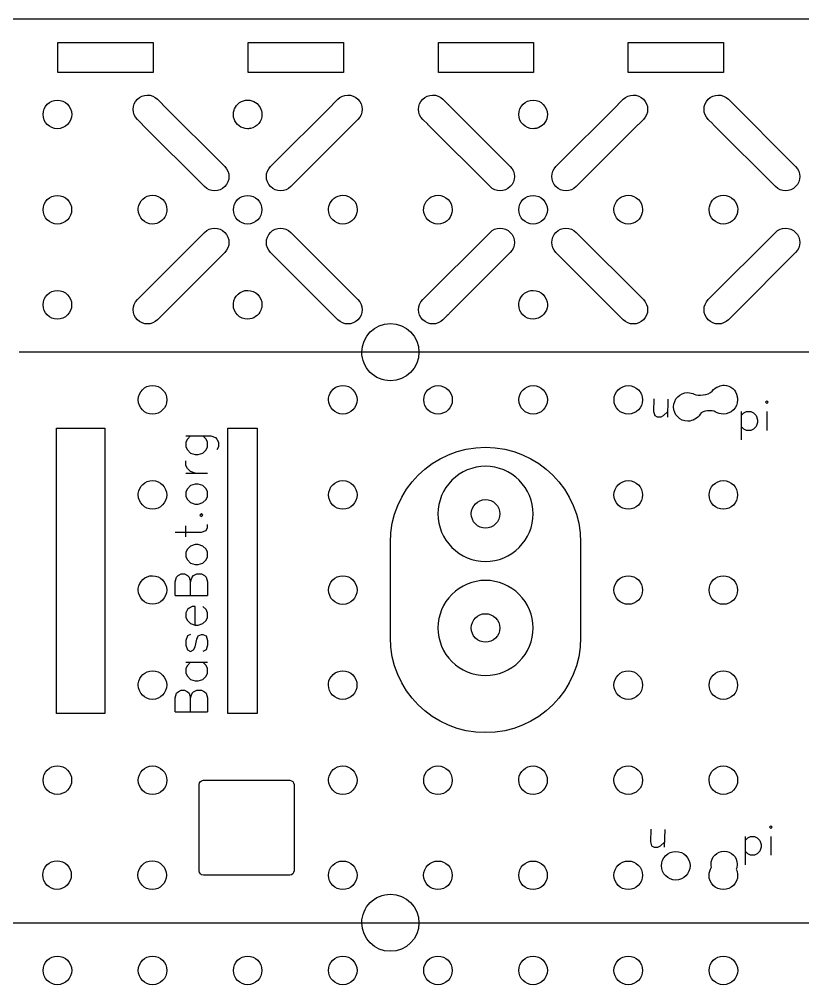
# Model space of a CAD drawing. Extents: x 14 to 308, y -244 to -76.
# Drawn here: x 147.8 to 230.2, y -177.4 to -75.8 of the extents above; entities that cross this region are included whole.
import ezdxf

# ---------------------------------------------------------------- set-up
doc = ezdxf.new("R2010")
doc.units = 0
doc.layers.add('Transparent', color=7, linetype='CONTINUOUS')

msp = doc.modelspace()

# ---------------------------------------------------------------- linework, layer by layer
at = {"layer": 'Transparent', "color": 7}
for p, q in [((290.829269, -75.849576), (142.828521, -75.849576)), ((151.886641, -78.276086), (161.88679, -78.276086)), ((151.886641, -81.426282), (151.886641, -78.276086)), ((151.886641, -78.276086), (151.886641, -78.276086)), ((161.88679, -78.276086), (161.88679, -81.426282)), ((171.886375, -78.276086), (181.886524, -78.276086)), ((171.886375, -81.426282), (171.886375, -78.276086)), ((171.886375, -78.276086), (171.886375, -78.276086)), ((181.886524, -78.276086), (181.886524, -81.426282)), ((191.886109, -78.276086), (201.886258, -78.276086)), ((191.886109, -81.426282), (191.886109, -78.276086)), ((191.886109, -78.276086), (191.886109, -78.276086)), ((201.886258, -78.276086), (201.886258, -81.426282)), ((211.827423, -78.279388), (221.827573, -78.279388)), ((211.827423, -81.429584), (211.827423, -78.279388)), ((211.827423, -78.279388), (211.827423, -78.279388)), ((221.827573, -78.279388), (221.827573, -81.429584)), ((161.88679, -81.426282), (151.886641, -81.426282)), ((181.886524, -81.426282), (171.886375, -81.426282)), ((201.886258, -81.426282), (191.886109, -81.426282)), ((221.827573, -81.429584), (211.827423, -81.429584)), ((161.271179, -83.814681), (161.271066, -83.814692)), ((182.342341, -83.814683), (182.342369, -83.814692)), ((191.270977, -83.814692), (191.270977, -83.814692)), ((212.342281, -83.814683), (212.342281, -83.814692)), ((221.270861, -83.814692), (221.270861, -83.814692)), ((151.832623, -84.345512), (151.832623, -84.345512)), ((162.35367, -84.25401), (162.885574, -84.785931)), ((162.885574, -84.785931), (162.891219, -84.791435)), ((171.82629, -84.345532), (171.82739, -84.345512)), ((171.82739, -84.345512), (171.82739, -84.345512)), ((172.665788, -84.604031), (172.665788, -84.60516)), ((174.232347, -91.325001), (180.763139, -84.794754)), ((192.353554, -84.25401), (192.863981, -84.764435)), ((192.915232, -84.815697), (199.424547, -91.325001)), ((201.832805, -84.345512), (201.832805, -84.345512)), ((204.232231, -91.325001), (210.76305, -84.794754)), ((222.353437, -84.25401), (229.42443, -91.325001)), ((160.749745, -86.892116), (160.232685, -86.375074)), ((167.303679, -93.446064), (160.78999, -86.932353)), ((183.424974, -86.375085), (182.92942, -86.870628)), ((197.303477, -93.446076), (190.78866, -86.931263)), ((213.424857, -86.375085), (212.929303, -86.870628)), ((227.303361, -93.446076), (220.826587, -86.969296)), ((151.830422, -94.367709), (151.830422, -94.367709)), ((161.835708, -94.353352), (161.834409, -94.353372)), ((161.834409, -94.353372), (161.837232, -94.353372)), ((171.82629, -94.367709), (171.82629, -94.367709)), ((181.836373, -94.353372), (181.836373, -94.353372)), ((191.835958, -94.353372), (191.835958, -94.353372)), ((201.830604, -94.367709), (201.830604, -94.367709)), ((211.836257, -94.353372), (211.836257, -94.353372)), ((221.835842, -94.353372), (221.835842, -94.353372)), ((160.327992, -95.853222), (160.327992, -95.852658)), ((160.327992, -95.875828), (160.327992, -95.853222)), ((168.342059, -97.815076), (168.342059, -97.815076)), ((175.27084, -97.815076), (175.27084, -97.815076)), ((198.341942, -97.815076), (198.341942, -97.815076)), ((205.270724, -97.815076), (205.270724, -97.815076)), ((206.353864, -98.253844), (213.424857, -105.325385)), ((228.341854, -97.815076), (228.341854, -97.815076)), ((169.424663, -100.374919), (162.995274, -106.804847)), ((199.424547, -100.374919), (193.019965, -106.780043)), ((229.42443, -100.374919), (223.017647, -106.782247)), ((151.830422, -104.367929), (151.830422, -104.367929)), ((171.834164, -104.353572), (171.835123, -104.353592)), ((171.835123, -104.353592), (171.835123, -104.353592)), ((201.836107, -104.353592), (201.836107, -104.353592)), ((170.325883, -105.853442), (170.325883, -105.852878)), ((170.325883, -105.876048), (170.325883, -105.853442)), ((181.303905, -107.44646), (180.920252, -107.062815)), ((211.303788, -107.44646), (210.920135, -107.062815)), ((186.828715, -107.85002), (186.828715, -107.85002)), ((285.828291, -110.849842), (147.828285, -110.849842)), ((161.828906, -114.357184), (161.828906, -114.357184)), ((181.831406, -114.357184), (181.831406, -114.357184)), ((191.837059, -114.364889), (191.837059, -114.364889)), ((201.833906, -114.364889), (201.833906, -114.364889)), ((211.835156, -114.364889), (211.835156, -114.364889)), ((221.910264, -114.320185), (221.910264, -114.320185)), ((214.520755, -115.7684), (214.489569, -117.101366)), ((215.987012, -115.802681), (215.943352, -117.668839)), ((226.395931, -115.96955), (226.254469, -116.111012)), ((226.254469, -116.111012), (226.395931, -116.252474)), ((226.537393, -116.111012), (226.395931, -115.96955)), ((226.395931, -116.252474), (226.537393, -116.111012)), ((214.489569, -117.101366), (214.613521, -117.504377)), ((214.613521, -117.504377), (214.877004, -117.643908)), ((214.877004, -117.643908), (215.276884, -117.653249)), ((215.276884, -117.653249), (215.546604, -117.52619)), ((215.546604, -117.52619), (215.955826, -117.135651)), ((223.708153, -117.101246), (223.708153, -120.071948)), ((223.708153, -117.525632), (223.991077, -117.242708)), ((223.991077, -117.242708), (224.274001, -117.101246)), ((224.274001, -117.101246), (224.698387, -117.101246)), ((224.698387, -117.101246), (224.981311, -117.242708)), ((224.981311, -117.242708), (225.264235, -117.525632)), ((225.264235, -117.525632), (225.405697, -117.950018)), ((226.395931, -117.101246), (226.395931, -119.081714)), ((223.991077, -118.940252), (223.708153, -118.657328)), ((225.264235, -118.657328), (224.981311, -118.940252)), ((225.405697, -118.232942), (225.264235, -118.657328)), ((225.405697, -117.950018), (225.405697, -118.232942)), ((151.728427, -118.842223), (154.728703, -118.842223)), ((151.728427, -148.842115), (151.728427, -118.842223)), ((151.728427, -118.842223), (151.728427, -118.842223)), ((154.728703, -118.842223), (154.728703, -118.845525)), ((154.728703, -118.845525), (156.828267, -118.845525)), ((156.828267, -118.845525), (156.828267, -148.845417)), ((165.337173, -119.663856), (167.944937, -119.663856)), ((165.826128, -119.663856), (165.500158, -119.989827)), ((167.455981, -119.989827), (167.130011, -119.663856)), ((167.944937, -119.663856), (168.433893, -119.826842)), ((169.728363, -118.845525), (172.828404, -118.845525)), ((169.728363, -148.845417), (169.728363, -118.845525)), ((169.728363, -118.845525), (169.728363, -118.845525)), ((172.828404, -118.845525), (172.828404, -148.845417)), ((224.274001, -119.081714), (223.991077, -118.940252)), ((224.698387, -119.081714), (224.274001, -119.081714)), ((224.981311, -118.940252), (224.698387, -119.081714)), ((165.500158, -119.989827), (165.337173, -120.315798)), ((165.337173, -120.315798), (165.337173, -120.804753)), ((167.618967, -120.315798), (167.455981, -119.989827)), ((167.618967, -120.804753), (167.618967, -120.315798)), ((168.433893, -119.826842), (168.596878, -119.989827)), ((168.596878, -119.989827), (168.759864, -120.315798)), ((168.759864, -120.315798), (168.759864, -120.804753)), ((165.337173, -120.804753), (165.500158, -121.130724)), ((165.500158, -121.130724), (165.826128, -121.456695)), ((165.826128, -121.456695), (166.315084, -121.61968)), ((166.315084, -121.61968), (166.641055, -121.61968)), ((166.641055, -121.61968), (167.130011, -121.456695)), ((167.130011, -121.456695), (167.455981, -121.130724)), ((167.455981, -121.130724), (167.618967, -120.804753)), ((168.759864, -120.804753), (168.596878, -121.130724)), ((196.826296, -120.854705), (196.826127, -120.854705)), ((165.337173, -122.760577), (165.337173, -122.271621)), ((165.500158, -123.086547), (165.337173, -122.760577)), ((165.337173, -123.575503), (167.618967, -123.575503)), ((165.826128, -123.412518), (165.500158, -123.086547)), ((166.315084, -123.575503), (165.826128, -123.412518)), ((196.828297, -122.849575), (196.828297, -122.849575)), ((161.82614, -124.358846), (161.82614, -124.358846)), ((166.315084, -124.7164), (165.826128, -124.879386)), ((166.641055, -124.7164), (166.315084, -124.7164)), ((167.130011, -124.879386), (166.641055, -124.7164)), ((181.829741, -124.358846), (181.829741, -124.358846)), ((211.830753, -124.358846), (211.830753, -124.358846)), ((221.82317, -124.358846), (221.82317, -124.358846)), ((165.500158, -125.205356), (165.337173, -125.531327)), ((165.337173, -125.531327), (165.337173, -126.020283)), ((165.826128, -124.879386), (165.500158, -125.205356)), ((167.455981, -125.205356), (167.130011, -124.879386)), ((167.618967, -125.531327), (167.455981, -125.205356)), ((167.618967, -126.020283), (167.618967, -125.531327)), ((165.337173, -126.020283), (165.500158, -126.346253)), ((165.500158, -126.346253), (165.826128, -126.672224)), ((165.826128, -126.672224), (166.315084, -126.835209)), ((166.315084, -126.835209), (166.641055, -126.835209)), ((166.641055, -126.835209), (167.130011, -126.672224)), ((167.130011, -126.672224), (167.455981, -126.346253)), ((167.455981, -126.346253), (167.618967, -126.020283)), ((196.828297, -126.349791), (196.828297, -126.349791)), ((166.967025, -127.813121), (166.80404, -127.976106)), ((167.130011, -127.976106), (166.967025, -127.813121)), ((166.80404, -127.976106), (166.967025, -128.139091)), ((166.967025, -128.139091), (167.130011, -127.976106)), ((164.196276, -129.768944), (166.967025, -129.768944)), ((165.337173, -130.2579), (165.337173, -129.117003)), ((166.967025, -129.768944), (167.455981, -129.605959)), ((167.455981, -129.605959), (167.618967, -129.279988)), ((167.618967, -129.279988), (167.618967, -128.954018)), ((165.500158, -131.561783), (165.337173, -131.887753)), ((165.337173, -131.887753), (165.337173, -132.376709)), ((165.826128, -131.235812), (165.500158, -131.561783)), ((166.315084, -131.072827), (165.826128, -131.235812)), ((166.641055, -131.072827), (166.315084, -131.072827)), ((167.130011, -131.235812), (166.641055, -131.072827)), ((167.455981, -131.561783), (167.130011, -131.235812)), ((167.618967, -131.887753), (167.455981, -131.561783)), ((167.618967, -132.376709), (167.618967, -131.887753)), ((186.832017, -140.598684), (186.835968, -131.111719)), ((206.815326, -131.111719), (206.818713, -140.598684)), ((165.337173, -132.376709), (165.500158, -132.70268)), ((165.500158, -132.70268), (165.826128, -133.02865)), ((167.130011, -133.02865), (167.455981, -132.70268)), ((167.455981, -132.70268), (167.618967, -132.376709)), ((165.826128, -133.02865), (166.315084, -133.191635)), ((166.315084, -133.191635), (166.641055, -133.191635)), ((166.641055, -133.191635), (167.130011, -133.02865)), ((161.82614, -134.358443), (161.82614, -134.358443)), ((164.196276, -134.984474), (164.359261, -134.495518)), ((164.196276, -136.451341), (164.196276, -134.984474)), ((164.359261, -134.495518), (164.522246, -134.332532)), ((164.522246, -134.332532), (164.848217, -134.169547)), ((164.848217, -134.169547), (165.174187, -134.169547)), ((165.174187, -134.169547), (165.500158, -134.332532)), ((165.500158, -134.332532), (165.663143, -134.495518)), ((165.663143, -134.495518), (165.826128, -134.984474)), ((165.826128, -134.984474), (165.989114, -134.495518)), ((165.826128, -136.451341), (165.826128, -134.984474)), ((165.989114, -134.495518), (166.152099, -134.332532)), ((166.152099, -134.332532), (166.47807, -134.169547)), ((166.47807, -134.169547), (166.967025, -134.169547)), ((166.967025, -134.169547), (167.292996, -134.332532)), ((167.292996, -134.332532), (167.455981, -134.495518)), ((167.455981, -134.495518), (167.618967, -134.984474)), ((167.618967, -134.984474), (167.618967, -136.451341)), ((181.829741, -134.361745), (181.829741, -134.361745)), ((196.828297, -134.849576), (196.828297, -134.849576)), ((211.830753, -134.361745), (211.830753, -134.361745)), ((221.82317, -134.361745), (221.82317, -134.361745)), ((164.196276, -136.451341), (167.618967, -136.451341)), ((165.500158, -137.918209), (165.337173, -138.244179)), ((165.663143, -137.755223), (165.500158, -137.918209)), ((165.989114, -137.592238), (165.663143, -137.755223)), ((166.315084, -137.592238), (165.989114, -137.592238)), ((166.315084, -139.548062), (166.315084, -137.592238)), ((167.455981, -137.918209), (167.130011, -137.592238)), ((167.618967, -138.244179), (167.455981, -137.918209)), ((165.337173, -138.244179), (165.337173, -138.733135)), ((165.337173, -138.733135), (165.500158, -139.059106)), ((165.500158, -139.059106), (165.826128, -139.385076)), ((167.130011, -139.385076), (167.455981, -139.059106)), ((167.455981, -139.059106), (167.618967, -138.733135)), ((167.618967, -138.733135), (167.618967, -138.244179)), ((196.828297, -138.349792), (196.828297, -138.349792)), ((165.826128, -139.385076), (166.315084, -139.548062)), ((166.315084, -139.548062), (166.641055, -139.548062)), ((166.641055, -139.548062), (167.130011, -139.385076)), ((165.500158, -140.688959), (165.337173, -141.177915)), ((165.826128, -140.525973), (165.500158, -140.688959)), ((166.315084, -141.829856), (166.47807, -141.014929)), ((166.47807, -141.014929), (166.641055, -140.688959)), ((166.641055, -140.688959), (166.967025, -140.525973)), ((166.967025, -140.525973), (167.130011, -140.525973)), ((167.130011, -140.525973), (167.455981, -140.688959)), ((167.455981, -140.688959), (167.618967, -141.177915)), ((165.337173, -141.177915), (165.337173, -141.66687)), ((165.337173, -141.66687), (165.500158, -142.155826)), ((166.152099, -142.155826), (166.315084, -141.829856)), ((167.618967, -141.66687), (167.455981, -142.155826)), ((167.618967, -141.177915), (167.618967, -141.66687)), ((165.500158, -142.155826), (165.826128, -142.318812)), ((165.826128, -142.318812), (166.152099, -142.155826)), ((167.455981, -142.155826), (167.130011, -142.318812)), ((165.337173, -143.459709), (167.618967, -143.459709)), ((165.500158, -143.785679), (165.337173, -144.11165)), ((165.337173, -144.11165), (165.337173, -144.600606)), ((165.826128, -143.459709), (165.500158, -143.785679)), ((167.455981, -143.785679), (167.130011, -143.459709)), ((167.618967, -144.11165), (167.455981, -143.785679)), ((167.618967, -144.600606), (167.618967, -144.11165)), ((161.82614, -144.359142), (161.82614, -144.359142)), ((165.337173, -144.600606), (165.500158, -144.926576)), ((165.500158, -144.926576), (165.826128, -145.252547)), ((167.130011, -145.252547), (167.455981, -144.926576)), ((167.455981, -144.926576), (167.618967, -144.600606)), ((181.820936, -144.353074), (181.820936, -144.353074)), ((211.826323, -144.359142), (211.826323, -144.359142)), ((221.82317, -144.359142), (221.82317, -144.359142)), ((165.826128, -145.252547), (166.315084, -145.415532)), ((166.315084, -145.415532), (166.641055, -145.415532)), ((166.641055, -145.415532), (167.130011, -145.252547)), ((164.196276, -147.20837), (164.359261, -146.719414)), ((164.359261, -146.719414), (164.522246, -146.556429)), ((164.522246, -146.556429), (164.848217, -146.393444)), ((164.848217, -146.393444), (165.174187, -146.393444)), ((165.174187, -146.393444), (165.500158, -146.556429)), ((165.500158, -146.556429), (165.663143, -146.719414)), ((165.663143, -146.719414), (165.826128, -147.20837)), ((165.826128, -147.20837), (165.989114, -146.719414)), ((165.989114, -146.719414), (166.152099, -146.556429)), ((166.152099, -146.556429), (166.47807, -146.393444)), ((166.47807, -146.393444), (166.967025, -146.393444)), ((166.967025, -146.393444), (167.292996, -146.556429)), ((167.292996, -146.556429), (167.455981, -146.719414)), ((167.455981, -146.719414), (167.618967, -147.20837)), ((164.196276, -148.675238), (164.196276, -147.20837)), ((165.826128, -148.675238), (165.826128, -147.20837)), ((167.618967, -147.20837), (167.618967, -148.675238)), ((153.72879, -148.842115), (151.728427, -148.842115)), ((153.72879, -148.845417), (153.72879, -148.842115)), ((156.828267, -148.845417), (153.72879, -148.845417)), ((164.196276, -148.675238), (167.618967, -148.675238)), ((172.828404, -148.845417), (169.728363, -148.845417)), ((151.828757, -154.347715), (151.828757, -154.347715)), ((161.828906, -154.361544), (161.828906, -154.361544)), ((181.831406, -154.361544), (181.831406, -154.361544)), ((191.828253, -154.361544), (191.828253, -154.361544)), ((201.825073, -154.361544), (201.825073, -154.361544)), ((211.826887, -154.355419), (211.826887, -154.355419)), ((221.826472, -154.355419), (221.826472, -154.355419)), ((167.828894, -155.850926), (175.606543, -155.850926)), ((167.828894, -155.850926), (167.828894, -155.850926)), ((166.717644, -164.739823), (166.717644, -156.961626)), ((176.717793, -156.961626), (176.717793, -164.739823)), ((214.19349, -161.010533), (214.162304, -162.343505)), ((215.659747, -161.044786), (215.616087, -162.910941)), ((226.804984, -160.639006), (226.663522, -160.780468)), ((226.663522, -160.780468), (226.804984, -160.92193)), ((226.946446, -160.780468), (226.804984, -160.639006)), ((226.804984, -160.92193), (226.946446, -160.780468)), ((214.162304, -162.343505), (214.286256, -162.746518)), ((215.219339, -162.768306), (215.628561, -162.377767)), ((224.117206, -161.770702), (224.117206, -164.741404)), ((224.117206, -162.195088), (224.40013, -161.912164)), ((224.40013, -161.912164), (224.683054, -161.770702)), ((224.683054, -161.770702), (225.10744, -161.770702)), ((225.10744, -161.770702), (225.390364, -161.912164)), ((225.390364, -161.912164), (225.673288, -162.195088)), ((225.673288, -162.195088), (225.81475, -162.619474)), ((226.804984, -161.770702), (226.804984, -163.75117)), ((214.286256, -162.746518), (214.549739, -162.886049)), ((214.549739, -162.886049), (214.949619, -162.895362)), ((214.949619, -162.895362), (215.219339, -162.768306)), ((216.825861, -163.35572), (216.825861, -163.35572)), ((221.910264, -163.320443), (221.910264, -163.320443)), ((224.40013, -163.609708), (224.117206, -163.326784)), ((225.673288, -163.326784), (225.390364, -163.609708)), ((225.81475, -162.902398), (225.673288, -163.326784)), ((225.81475, -162.619474), (225.81475, -162.902398)), ((151.792378, -164.325859), (151.792378, -164.325859)), ((161.792528, -164.339688), (161.792528, -164.339688)), ((181.825903, -164.355775), (181.825903, -164.355775)), ((191.825488, -164.355775), (191.825488, -164.355775)), ((201.825637, -164.355775), (201.825637, -164.355775)), ((211.825786, -164.355775), (211.825786, -164.355775)), ((224.683054, -163.75117), (224.40013, -163.609708)), ((225.10744, -163.75117), (224.683054, -163.75117)), ((225.390364, -163.609708), (225.10744, -163.75117)), ((175.606543, -165.850537), (167.828894, -165.850537)), ((186.828715, -167.848811), (186.828715, -167.848811)), ((146.828287, -170.849841), (286.828289, -170.849841)), ((151.833724, -174.352058), (151.833724, -174.352058)), ((161.829442, -174.352058), (161.829442, -174.352058)), ((171.829592, -174.356573), (171.829592, -174.356573)), ((181.829741, -174.356573), (181.829741, -174.356573)), ((191.829354, -174.356573), (191.829354, -174.356573)), ((201.829503, -174.352058), (201.829503, -174.352058)), ((211.829653, -174.352058), (211.829653, -174.352058)), ((221.824835, -174.352058), (221.824835, -174.352058))]:
    msp.add_line(p, q, dxfattribs=at)
for points in [[(160.232685, -84.253999), (160.508539, -83.97807), (160.881052, -83.820484), (161.271179, -83.814681)], [(161.271066, -83.814692), (161.676477, -83.808797), (162.067008, -83.967274), (162.35367, -84.25401)], [(181.303876, -84.254002), (181.579723, -83.97808), (181.952225, -83.820494), (182.342341, -83.814683)], [(182.342369, -83.814692), (182.747781, -83.808797), (183.138311, -83.967274), (183.424974, -84.25401)], [(190.232484, -84.25401), (190.508338, -83.978081), (190.880851, -83.820495), (191.270977, -83.814692)], [(191.270977, -83.814692), (191.676379, -83.808805), (192.066898, -83.967281), (192.353554, -84.25401)], [(211.303788, -84.254002), (211.579642, -83.978073), (211.952155, -83.820487), (212.342281, -83.814683)], [(212.342281, -83.814692), (212.747683, -83.808805), (213.138202, -83.967281), (213.424857, -84.25401)], [(220.232368, -84.25401), (220.508222, -83.978081), (220.880735, -83.820495), (221.270861, -83.814692)], [(221.270861, -83.814692), (221.676263, -83.808805), (222.066782, -83.967281), (222.353437, -84.25401)], [(150.324484, -85.853637), (150.324484, -85.025242), (151.004216, -84.34551), (151.832623, -84.345512)], [(151.832623, -84.345512), (152.661058, -84.345507), (153.331957, -85.025236), (153.331929, -85.853637)], [(160.232685, -86.375074), (159.647063, -85.789316), (159.647063, -84.839757), (160.232685, -84.253999)], [(162.891219, -84.791435), (162.891219, -84.791435), (169.424776, -91.324989), (169.424776, -91.324989)], [(170.394238, -85.40662), (170.408913, -85.359503), (170.425705, -85.313258), (170.444953, -85.268266)], [(170.444953, -85.268266), (170.672481, -84.72761), (171.205006, -84.345532), (171.82629, -84.345532)], [(171.82739, -84.345512), (172.138061, -84.345512), (172.42652, -84.440855), (172.665788, -84.604031)], [(172.665788, -84.60516), (173.068152, -84.873948), (173.3333, -85.332043), (173.333328, -85.852559)], [(180.763139, -84.794754), (180.766807, -84.791057), (180.770476, -84.787388), (180.774145, -84.783719)], [(180.774145, -84.783719), (180.774145, -84.783719), (181.303876, -84.254002), (181.303876, -84.254002)], [(183.424974, -84.25401), (184.010597, -84.839769), (184.010597, -85.789327), (183.424974, -86.375085)], [(190.232484, -86.375085), (189.646861, -85.789327), (189.646861, -84.839769), (190.232484, -84.25401)], [(192.863981, -84.764435), (192.881479, -84.781227), (192.898553, -84.798075), (192.915232, -84.815697)], [(200.324666, -85.853637), (200.324666, -85.025242), (201.004399, -84.34551), (201.832805, -84.345512)], [(201.832805, -84.345512), (202.247841, -84.34551), (202.623592, -84.515893), (202.895005, -84.790343)], [(202.895005, -84.790343), (203.167237, -85.061742), (203.335413, -85.437478), (203.335413, -85.852534)], [(210.76305, -84.794754), (210.766719, -84.791057), (210.770388, -84.787388), (210.774057, -84.783719)], [(210.774057, -84.783719), (210.774057, -84.783719), (211.303788, -84.254002), (211.303788, -84.254002)], [(213.424857, -84.25401), (214.01048, -84.839769), (214.01048, -85.789327), (213.424857, -86.375085)], [(220.232368, -86.375085), (219.646745, -85.789327), (219.646745, -84.839769), (220.232368, -84.25401)], [(151.832623, -87.352943), (151.004216, -87.352943), (150.324484, -86.682081), (150.324484, -85.853637)], [(153.331929, -85.853637), (153.331929, -86.682078), (152.661058, -87.352946), (151.832623, -87.352943)], [(170.325883, -85.852554), (170.325883, -85.697221), (170.349872, -85.547488), (170.394238, -85.40662)], [(170.357323, -86.155722), (170.337003, -86.057726), (170.325883, -85.956527), (170.325883, -85.852554)], [(170.394238, -86.298487), (170.379562, -86.251909), (170.367427, -86.204126), (170.357323, -86.155722)], [(173.333328, -85.852559), (173.333328, -86.58012), (172.815535, -87.185853), (172.128352, -87.322652)], [(201.832805, -87.352943), (201.004399, -87.352943), (200.324666, -86.682081), (200.324666, -85.853637)], [(203.335413, -85.852534), (203.335413, -86.475088), (202.956389, -87.008225), (202.416526, -87.234982)], [(160.78999, -86.932353), (160.776161, -86.919145), (160.762896, -86.905852), (160.749745, -86.892116)], [(171.82629, -87.352963), (171.152851, -87.352963), (170.583665, -86.909459), (170.394238, -86.298487)], [(182.850059, -86.950003), (182.850059, -86.950003), (176.353981, -93.446076), (176.353981, -93.446076)], [(182.92942, -86.870628), (182.903738, -86.898173), (182.877604, -86.924436), (182.850059, -86.950003)], [(190.748979, -86.891574), (190.748979, -86.891574), (190.232484, -86.375085), (190.232484, -86.375085)], [(190.78866, -86.931263), (190.775113, -86.918253), (190.762131, -86.905073), (190.748979, -86.891574)], [(202.278745, -87.285695), (202.232827, -87.299863), (202.185837, -87.311772), (202.13817, -87.321523)], [(202.416526, -87.234982), (202.371652, -87.253948), (202.325707, -87.271101), (202.278745, -87.285695)], [(212.849943, -86.950003), (212.849943, -86.950003), (206.353864, -93.446076), (206.353864, -93.446076)], [(212.929303, -86.870628), (212.903621, -86.898173), (212.877487, -86.924436), (212.849943, -86.950003)], [(220.71192, -86.854643), (220.71192, -86.854643), (220.232368, -86.375085), (220.232368, -86.375085)], [(220.826587, -86.969296), (220.786173, -86.933033), (220.748185, -86.895051), (220.71192, -86.854643)], [(171.986705, -87.344157), (171.933929, -87.349774), (171.880561, -87.353019), (171.82629, -87.352963)], [(172.128352, -87.322652), (172.08187, -87.332163), (172.034626, -87.339049), (171.986705, -87.344157)], [(202.13817, -87.321523), (202.039477, -87.341956), (201.937566, -87.352946), (201.832805, -87.352943)], [(169.424776, -91.324989), (170.010399, -91.910748), (170.010399, -92.860306), (169.424776, -93.446064)], [(174.232347, -93.446076), (173.646724, -92.860317), (173.646724, -91.910759), (174.232347, -91.325001)], [(199.424547, -91.325001), (200.01017, -91.910759), (200.01017, -92.860317), (199.424547, -93.446076)], [(204.232231, -93.446076), (203.646608, -92.860317), (203.646608, -91.910759), (204.232231, -91.325001)], [(229.42443, -91.325001), (230.010053, -91.910759), (230.010053, -92.860317), (229.42443, -93.446076)], [(150.322283, -95.875834), (150.322283, -95.047438), (151.002015, -94.367706), (151.830422, -94.367709)], [(151.830422, -94.367709), (152.658857, -94.367703), (153.329756, -95.047433), (153.329727, -95.875834)], [(160.334765, -95.72257), (160.401652, -94.955293), (161.051271, -94.353352), (161.835708, -94.353352)], [(161.837232, -94.353372), (162.665695, -94.353372), (163.336509, -95.024242), (163.336537, -95.852678)], [(169.424776, -93.446064), (168.839015, -94.031702), (167.88944, -94.031702), (167.303679, -93.446064)], [(170.326984, -95.875834), (170.326984, -95.047438), (170.997883, -94.367706), (171.82629, -94.367709)], [(171.82629, -94.367709), (172.654725, -94.367703), (173.325595, -95.047492), (173.325595, -95.875834)], [(175.293164, -93.885572), (174.895262, -93.885572), (174.513664, -93.727476), (174.232347, -93.446076)], [(176.353981, -93.446076), (176.072664, -93.727476), (175.691065, -93.885572), (175.293164, -93.885572)], [(180.391085, -95.428791), (180.57611, -94.80723), (181.155371, -94.353372), (181.836373, -94.353372)], [(181.836373, -94.353372), (182.664837, -94.353372), (183.335651, -95.024242), (183.335679, -95.852678)], [(190.39067, -95.428791), (190.575723, -94.80723), (191.154956, -94.353372), (191.835958, -94.353372)], [(191.835958, -94.353372), (192.664421, -94.353372), (193.335235, -95.024242), (193.335264, -95.852678)], [(199.424547, -93.446076), (198.838789, -94.031695), (197.889235, -94.031695), (197.303477, -93.446076)], [(200.322465, -95.875834), (200.322465, -95.047438), (201.002197, -94.367706), (201.830604, -94.367709)], [(201.830604, -94.367709), (202.659039, -94.367703), (203.329938, -95.047433), (203.32991, -95.875834)], [(205.293047, -93.885572), (204.895146, -93.885572), (204.513548, -93.727476), (204.232231, -93.446076)], [(206.353864, -93.446076), (206.072547, -93.727476), (205.690949, -93.885572), (205.293047, -93.885572)], [(210.390969, -95.428791), (210.576022, -94.80723), (211.155255, -94.353372), (211.836257, -94.353372)], [(211.836257, -94.353372), (212.66472, -94.353372), (213.335534, -95.024242), (213.335562, -95.852678)], [(220.356941, -95.560532), (220.494524, -94.872257), (221.107539, -94.353372), (221.835842, -94.353372)], [(221.835842, -94.353372), (222.664305, -94.353372), (223.335119, -95.024242), (223.335147, -95.852678)], [(229.42443, -93.446076), (228.838673, -94.031695), (227.889119, -94.031695), (227.303361, -93.446076)], [(151.830422, -97.375139), (151.002015, -97.375139), (150.322283, -96.704277), (150.322283, -95.875834)], [(153.329727, -95.875834), (153.329727, -96.704275), (152.658857, -97.375142), (151.830422, -97.375139)], [(160.327992, -95.852658), (160.327992, -95.808702), (160.330814, -95.765564), (160.334765, -95.72257)], [(161.827297, -97.375134), (160.998891, -97.375134), (160.327992, -96.704323), (160.327992, -95.875828)], [(163.336537, -95.852678), (163.336537, -96.06479), (163.291861, -96.266257), (163.212501, -96.449092)], [(171.82629, -97.375139), (170.997883, -97.375139), (170.326984, -96.704328), (170.326984, -95.875834)], [(173.325595, -95.875834), (173.325595, -96.704328), (172.654725, -97.375142), (171.82629, -97.375139)], [(180.322731, -95.875828), (180.322731, -95.765366), (180.335713, -95.657831), (180.358545, -95.553917)], [(181.830842, -97.375134), (181.002435, -97.375134), (180.322731, -96.704272), (180.322731, -95.875828)], [(180.358545, -95.553917), (180.367294, -95.511445), (180.378865, -95.469874), (180.391085, -95.428791)], [(183.300401, -96.174036), (183.162112, -96.859328), (182.557084, -97.375137), (181.830842, -97.375134)], [(183.335679, -95.852678), (183.335679, -95.963176), (183.322979, -96.070364), (183.300401, -96.174036)], [(190.322316, -95.875828), (190.322316, -95.765366), (190.335298, -95.657831), (190.358158, -95.553917)], [(191.830455, -97.375134), (191.002048, -97.375134), (190.322316, -96.704272), (190.322316, -95.875828)], [(190.358158, -95.553917), (190.366907, -95.511445), (190.378478, -95.469874), (190.39067, -95.428791)], [(193.299986, -96.174036), (193.161725, -96.859328), (192.556669, -97.375137), (191.830455, -97.375134)], [(193.335264, -95.852678), (193.335264, -95.963176), (193.322564, -96.070364), (193.299986, -96.174036)], [(201.830604, -97.375139), (201.002197, -97.375139), (200.322465, -96.704277), (200.322465, -95.875834)], [(203.32991, -95.875834), (203.32991, -96.704275), (202.659039, -97.375142), (201.830604, -97.375139)], [(210.322614, -95.875828), (210.322614, -95.765366), (210.335597, -95.657831), (210.358457, -95.553917)], [(211.830753, -97.375134), (211.002347, -97.375134), (210.322614, -96.704272), (210.322614, -95.875828)], [(210.358457, -95.553917), (210.367205, -95.511445), (210.378777, -95.469874), (210.390969, -95.428791)], [(213.300285, -96.174036), (213.162024, -96.859328), (212.556968, -97.375137), (211.830753, -97.375134)], [(213.335562, -95.852678), (213.335562, -95.963176), (213.322862, -96.070364), (213.300285, -96.174036)], [(220.322764, -95.878583), (220.322764, -95.769487), (220.334899, -95.663258), (220.356941, -95.560532)], [(221.822069, -97.377888), (220.993578, -97.377885), (220.322764, -96.707015), (220.322764, -95.878583)], [(223.30097, -96.169624), (223.163782, -96.858424), (222.550739, -97.377888), (221.822069, -97.377888)], [(223.335147, -95.852678), (223.335147, -95.961593), (223.323012, -96.067324), (223.30097, -96.169624)], [(163.212501, -96.449092), (162.987457, -96.992731), (162.452561, -97.375137), (161.827297, -97.375134)], [(160.232573, -105.325385), (160.232573, -105.325385), (167.303566, -98.253844), (167.303566, -98.253844)], [(167.303566, -98.253844), (167.579508, -97.978117), (167.95201, -97.820733), (168.342059, -97.815076)], [(168.342059, -97.815076), (168.74739, -97.809036), (169.137909, -97.967309), (169.424663, -98.253844)], [(169.424663, -98.253844), (170.010286, -98.839602), (170.010286, -99.789161), (169.424663, -100.374919)], [(174.232347, -100.374919), (173.646724, -99.789161), (173.646724, -98.839602), (174.232347, -98.253844)], [(174.232347, -98.253844), (174.50829, -97.978117), (174.880792, -97.820733), (175.27084, -97.815076)], [(175.27084, -97.815076), (175.676357, -97.80889), (176.067097, -97.967175), (176.353981, -98.253844)], [(176.353981, -98.253844), (176.353981, -98.253844), (183.424974, -105.325385), (183.424974, -105.325385)], [(190.232484, -105.325385), (190.232484, -105.325385), (197.303477, -98.253844), (197.303477, -98.253844)], [(197.303477, -98.253844), (197.579413, -97.978124), (197.951904, -97.82074), (198.341942, -97.815076)], [(198.341942, -97.815076), (198.747274, -97.809036), (199.137793, -97.967309), (199.424547, -98.253844)], [(199.424547, -98.253844), (200.01017, -98.839602), (200.01017, -99.789161), (199.424547, -100.374919)], [(204.232231, -100.374919), (203.646608, -99.789161), (203.646608, -98.839602), (204.232231, -98.253844)], [(204.232231, -98.253844), (204.508173, -97.978117), (204.880675, -97.820733), (205.270724, -97.815076)], [(205.270724, -97.815076), (205.67624, -97.80889), (206.06698, -97.967175), (206.353864, -98.253844)], [(220.232368, -105.325385), (220.232368, -105.325385), (227.303361, -98.253844), (227.303361, -98.253844)], [(227.303361, -98.253844), (227.579304, -97.978117), (227.951806, -97.820733), (228.341854, -97.815076)], [(228.341854, -97.815076), (228.747176, -97.809044), (229.137683, -97.967316), (229.42443, -98.253844)], [(229.42443, -98.253844), (230.010053, -98.839602), (230.010053, -99.789161), (229.42443, -100.374919)], [(180.627559, -106.77012), (180.627559, -106.77012), (174.232347, -100.374919), (174.232347, -100.374919)], [(210.627443, -106.77012), (210.627443, -106.77012), (204.232231, -100.374919), (204.232231, -100.374919)], [(150.322283, -105.876054), (150.322283, -105.047658), (151.002015, -104.367926), (151.830422, -104.367929)], [(151.830422, -104.367929), (152.658857, -104.367923), (153.329756, -105.047653), (153.329727, -105.876054)], [(170.332657, -105.72279), (170.399543, -104.955513), (171.049727, -104.353572), (171.834164, -104.353572)], [(171.835123, -104.353592), (172.663587, -104.353592), (173.334401, -105.024462), (173.334429, -105.852897)], [(200.390819, -105.429014), (200.575872, -104.807456), (201.155105, -104.353592), (201.836107, -104.353592)], [(201.836107, -104.353592), (202.664571, -104.353592), (203.335385, -105.024462), (203.335413, -105.852897)], [(160.232573, -107.44646), (159.64695, -106.860701), (159.64695, -105.911143), (160.232573, -105.325385)], [(183.424974, -105.325385), (184.010597, -105.911143), (184.010597, -106.860701), (183.424974, -107.44646)], [(190.232484, -107.44646), (189.646861, -106.860701), (189.646861, -105.911143), (190.232484, -105.325385)], [(200.322465, -105.876048), (200.322465, -105.765586), (200.335447, -105.658057), (200.358307, -105.55414)], [(200.358307, -105.55414), (200.367056, -105.511668), (200.378627, -105.4701), (200.390819, -105.429014)], [(213.424857, -105.325385), (214.01048, -105.911143), (214.01048, -106.860701), (213.424857, -107.44646)], [(220.232368, -107.44646), (219.646745, -106.860701), (219.646745, -105.911143), (220.232368, -105.325385)], [(151.830422, -107.375359), (151.002015, -107.375359), (150.322283, -106.704497), (150.322283, -105.876054)], [(153.329727, -105.876054), (153.329727, -106.704495), (152.658857, -107.375362), (151.830422, -107.375359)], [(170.325883, -105.852878), (170.325883, -105.808922), (170.328706, -105.765781), (170.332657, -105.72279)], [(171.825189, -107.375354), (170.996782, -107.375354), (170.325883, -106.704543), (170.325883, -105.876048)], [(173.210392, -106.449312), (172.985348, -106.992948), (172.450452, -107.375354), (171.825189, -107.375354)], [(173.334429, -105.852897), (173.334429, -106.065007), (173.289753, -106.266474), (173.210392, -106.449312)], [(201.830604, -107.375354), (201.002197, -107.375354), (200.322465, -106.704492), (200.322465, -105.876048)], [(203.300135, -106.174255), (203.161875, -106.859545), (202.556818, -107.375357), (201.830604, -107.375354)], [(203.335413, -105.852897), (203.335413, -105.963396), (203.322713, -106.070581), (203.300135, -106.174255)], [(162.35367, -107.44646), (161.767909, -108.032098), (160.818334, -108.032098), (160.232573, -107.44646)], [(162.754934, -107.045176), (162.754934, -107.045176), (162.35367, -107.44646), (162.35367, -107.44646)], [(162.995274, -106.804847), (162.924352, -106.893995), (162.844088, -106.974251), (162.754934, -107.045176)], [(180.920252, -107.062815), (180.809733, -106.978758), (180.711153, -106.880858), (180.627559, -106.77012)], [(183.424974, -107.44646), (182.839216, -108.032079), (181.889662, -108.032079), (181.303905, -107.44646)], [(192.353554, -107.44646), (191.767796, -108.032079), (190.818242, -108.032079), (190.232484, -107.44646)], [(192.734441, -107.06557), (192.734441, -107.06557), (192.353554, -107.44646), (192.353554, -107.44646)], [(193.019965, -106.780043), (192.937951, -106.887789), (192.842193, -106.983539), (192.734441, -107.06557)], [(210.920135, -107.062815), (210.809617, -106.978758), (210.711037, -106.880858), (210.627443, -106.77012)], [(213.424857, -107.44646), (212.8391, -108.032079), (211.889546, -108.032079), (211.303788, -107.44646)], [(222.353437, -107.44646), (221.76768, -108.032079), (220.818126, -108.032079), (220.232368, -107.44646)], [(222.741493, -107.058404), (222.741493, -107.058404), (222.353437, -107.44646), (222.353437, -107.44646)], [(223.017647, -106.782247), (222.937976, -106.886073), (222.845153, -106.978335), (222.741493, -107.058404)], [(183.828467, -110.849735), (183.828625, -109.192895), (185.171875, -107.849883), (186.828715, -107.85002)], [(186.828715, -107.85002), (188.485345, -107.85018), (189.828269, -109.193105), (189.828427, -110.849735)], [(184.707141, -112.971314), (184.14447, -112.408641), (183.828397, -111.645473), (183.828467, -110.849735)], [(189.828427, -110.849735), (189.828573, -112.50658), (188.48556, -113.849841), (186.828715, -113.85)], [(186.828715, -113.85), (186.032977, -113.850066), (185.269811, -113.533988), (184.707141, -112.971314)], [(160.329601, -115.865309), (160.329601, -115.036874), (161.000471, -114.357184), (161.828906, -114.357184)], [(161.828906, -114.357184), (162.657313, -114.357184), (163.328212, -115.036874), (163.328212, -115.865309)], [(180.332101, -115.69774), (180.40878, -114.941441), (181.054787, -114.357184), (181.831406, -114.357184)], [(181.831406, -114.357184), (182.659898, -114.357184), (183.330712, -115.028055), (183.330712, -115.85649)], [(190.337753, -115.864195), (190.337753, -115.035759), (191.008595, -114.364889), (191.837059, -114.364889)], [(191.837059, -114.364889), (192.665466, -114.364889), (193.336364, -115.035759), (193.336364, -115.864195)], [(200.334601, -115.864195), (200.334601, -115.035759), (201.005556, -114.364889), (201.833906, -114.364889)], [(201.833906, -114.364889), (202.662398, -114.364889), (203.333212, -115.035759), (203.333212, -115.864195)], [(210.335851, -115.864195), (210.335851, -115.035759), (211.006721, -114.364889), (211.835156, -114.364889)], [(211.835156, -114.364889), (212.663563, -114.364889), (213.334462, -115.035759), (213.334462, -115.864195)], [(220.63476, -114.949123), (220.815157, -114.716738), (221.061226, -114.539283), (221.345283, -114.443657)], [(221.345283, -114.443657), (221.522727, -114.362913), (221.715313, -114.320825), (221.910264, -114.320185)], [(221.910264, -114.320185), (222.597418, -114.320921), (223.178533, -114.828835), (223.271224, -115.509709)], [(180.332101, -115.85649), (180.332101, -115.804702), (180.327021, -115.748173), (180.332101, -115.69774)], [(216.592689, -116.604421), (216.592689, -115.776042), (217.263531, -115.105116), (218.091995, -115.105116)], [(218.091995, -115.105116), (218.331517, -115.105116), (218.557069, -115.16296), (218.75787, -115.262765)], [(218.75787, -115.262765), (219.153263, -115.446994), (220.24329, -115.416593), (220.63476, -114.949123)], [(223.271224, -115.509709), (223.298882, -115.623558), (223.314771, -115.741758), (223.314771, -115.864141)], [(161.828906, -117.364615), (161.000443, -117.364615), (160.329601, -116.693716), (160.329601, -115.865309)], [(163.328212, -115.865309), (163.328212, -116.693716), (162.657313, -117.364615), (161.828906, -117.364615)], [(181.831406, -117.364615), (181.003027, -117.364615), (180.332101, -116.684925), (180.332101, -115.85649)], [(183.330712, -115.85649), (183.330712, -116.684925), (182.659898, -117.364615), (181.831406, -117.364615)], [(191.837059, -117.3635), (191.008567, -117.3635), (190.337753, -116.692604), (190.337753, -115.864195)], [(193.336364, -115.864195), (193.336364, -116.692604), (192.665409, -117.3635), (191.837059, -117.3635)], [(201.833906, -117.3635), (201.005471, -117.3635), (200.334601, -116.692604), (200.334601, -115.864195)], [(203.333212, -115.864195), (203.333212, -116.692604), (202.662369, -117.3635), (201.833906, -117.3635)], [(211.835156, -117.3635), (211.006693, -117.3635), (210.335851, -116.692604), (210.335851, -115.864195)], [(213.334462, -115.864195), (213.334462, -116.692604), (212.663535, -117.3635), (211.835156, -117.3635)], [(218.091995, -118.103727), (217.263559, -118.103727), (216.592689, -117.432884), (216.592689, -116.604421)], [(223.314771, -115.864141), (223.314771, -116.692551), (222.643929, -117.363446), (221.815465, -117.363446)], [(219.374666, -117.378328), (219.1122, -117.812623), (218.636768, -118.103727), (218.091995, -118.103727)], [(220.98147, -117.110437), (220.722927, -116.942176), (219.625421, -116.945619), (219.374666, -117.378328)], [(221.815465, -117.363446), (221.506686, -117.363446), (221.219892, -117.270282), (220.98147, -117.110437)], [(186.827784, -130.855955), (186.827784, -125.333907), (191.304534, -120.855848), (196.826296, -120.854705)], [(196.826127, -120.854705), (202.347099, -120.857837), (206.823482, -125.334469), (206.82351, -130.855955)], [(196.828297, -122.849575), (195.502189, -122.849555), (194.23039, -123.37634), (193.29269, -124.31404)], [(200.363905, -124.31404), (199.426205, -123.37634), (198.154405, -122.849555), (196.828297, -122.849575)], [(160.326835, -125.708219), (160.403599, -124.951917), (161.049493, -124.358846), (161.82614, -124.358846)], [(161.82614, -124.358846), (162.654575, -124.358844), (163.325446, -125.029745), (163.325446, -125.858152)], [(180.330435, -125.866969), (180.330435, -125.038533), (181.001362, -124.358846), (181.829741, -124.358846)], [(181.829741, -124.358846), (182.658204, -124.358844), (183.329075, -125.038531), (183.329047, -125.866969)], [(193.29269, -124.31404), (192.354989, -125.251739), (191.828203, -126.523539), (191.828222, -127.849647)], [(201.828372, -127.849647), (201.828391, -126.523539), (201.301605, -125.251739), (200.363905, -124.31404)], [(210.322614, -125.866969), (210.322614, -125.038533), (211.002375, -124.358846), (211.830753, -124.358846)], [(211.830753, -124.358846), (212.659245, -124.358844), (213.330059, -125.038531), (213.330059, -125.866969)], [(220.323864, -125.866969), (220.323864, -125.038533), (220.994819, -124.358846), (221.82317, -124.358846)], [(221.82317, -124.358846), (222.651661, -124.358844), (223.322475, -125.038531), (223.322475, -125.866969)], [(160.326835, -125.858152), (160.326835, -125.806367), (160.321755, -125.758649), (160.326835, -125.708219)], [(161.82614, -127.357457), (160.997733, -127.357457), (160.326835, -126.68659), (160.326835, -125.858152)], [(163.325446, -125.858152), (163.325446, -126.68659), (162.654604, -127.357457), (161.82614, -127.357457)], [(181.829741, -127.366274), (181.001362, -127.366277), (180.330464, -126.695406), (180.330435, -125.866969)], [(183.329047, -125.866969), (183.329047, -126.695409), (182.658148, -127.366274), (181.829741, -127.366274)], [(211.830753, -127.366274), (211.002375, -127.366277), (210.322614, -126.695375), (210.322614, -125.866969)], [(213.330059, -125.866969), (213.330059, -126.695378), (212.659245, -127.366274), (211.830753, -127.366274)], [(221.82317, -127.366274), (220.994735, -127.366277), (220.323864, -126.695375), (220.323864, -125.866969)], [(223.322475, -125.866969), (223.322475, -126.695378), (222.651633, -127.366274), (221.82317, -127.366274)], [(195.328427, -127.849647), (195.328507, -127.021326), (195.999977, -126.349862), (196.828297, -126.349791)], [(196.828297, -126.349791), (197.226167, -126.349683), (197.607781, -126.507651), (197.889169, -126.788936)], [(197.889169, -126.788936), (198.170557, -127.070221), (198.328665, -127.451776), (198.328703, -127.849647)], [(191.828222, -127.849647), (191.828203, -129.175755), (192.354988, -130.447555), (193.292689, -131.385255)], [(195.767576, -128.910525), (195.486288, -128.629136), (195.328319, -128.24752), (195.328427, -127.849647)], [(198.328703, -127.849647), (198.328812, -128.247613), (198.170769, -128.62931), (197.889365, -128.910715)], [(200.363906, -131.385255), (201.301606, -130.447555), (201.828392, -129.175755), (201.828372, -127.849647)], [(196.828297, -129.350056), (196.430424, -129.350021), (196.048865, -129.191915), (195.767576, -128.910525)], [(197.889365, -128.910715), (197.60796, -129.19212), (197.226263, -129.350163), (196.828297, -129.350056)], [(186.835968, -131.111719), (186.833146, -131.027388), (186.827784, -130.940791), (186.827784, -130.855955)], [(206.82351, -130.855955), (206.82351, -130.940791), (206.818148, -131.027391), (206.815326, -131.111719)], [(193.292689, -131.385255), (194.230389, -132.322955), (195.502189, -132.849741), (196.828297, -132.849721)], [(196.828297, -132.849721), (198.154405, -132.849741), (199.426205, -132.322955), (200.363906, -131.385255)], [(160.326835, -135.707818), (160.403599, -134.951516), (161.049493, -134.358443), (161.82614, -134.358443)], [(161.82614, -134.358443), (162.654575, -134.358443), (163.325446, -135.029316), (163.325446, -135.857748)], [(180.330435, -135.869319), (180.330435, -135.040884), (181.001362, -134.361742), (181.829741, -134.361745)], [(181.829741, -134.361745), (182.658148, -134.361742), (183.329047, -135.040884), (183.329047, -135.869319)], [(196.828297, -134.849576), (195.502189, -134.849556), (194.23039, -135.376342), (193.29269, -136.314041)], [(200.363905, -136.314041), (199.426205, -135.376342), (198.154405, -134.849556), (196.828297, -134.849576)], [(210.322614, -135.86105), (210.322614, -135.032612), (211.002375, -134.361745), (211.830753, -134.361745)], [(211.830753, -134.361745), (212.659245, -134.361745), (213.330059, -135.032612), (213.330059, -135.86105)], [(220.323864, -135.86105), (220.323864, -135.032612), (220.994819, -134.361745), (221.82317, -134.361745)], [(221.82317, -134.361745), (222.651661, -134.361745), (223.322475, -135.032612), (223.322475, -135.86105)], [(160.326835, -135.857748), (160.326835, -135.805958), (160.321755, -135.758251), (160.326835, -135.707818)], [(161.82614, -137.357054), (160.997733, -137.357054), (160.326835, -136.686152), (160.326835, -135.857748)], [(163.325446, -135.857748), (163.325446, -136.686155), (162.654604, -137.357054), (161.82614, -137.357054)], [(181.829741, -137.368625), (181.001362, -137.368625), (180.330464, -136.697726), (180.330435, -135.869319)], [(183.329047, -135.869319), (183.329047, -136.697726), (182.658148, -137.368625), (181.829741, -137.368625)], [(211.830753, -137.360356), (211.002375, -137.360356), (210.322614, -136.689482), (210.322614, -135.86105)], [(213.330059, -135.86105), (213.330059, -136.689482), (212.659245, -137.360356), (211.830753, -137.360356)], [(221.82317, -137.360356), (220.994735, -137.360356), (220.323864, -136.689482), (220.323864, -135.86105)], [(223.322475, -135.86105), (223.322475, -136.689482), (222.651633, -137.360356), (221.82317, -137.360356)], [(193.29269, -136.314041), (192.354989, -137.251741), (191.828203, -138.52354), (191.828222, -139.849648)], [(201.828372, -139.849648), (201.828391, -138.52354), (201.301605, -137.251741), (200.363905, -136.314041)], [(195.328427, -139.849648), (195.328507, -139.021328), (195.999977, -138.349864), (196.828297, -138.349792)], [(196.828297, -138.349792), (197.226167, -138.349684), (197.607781, -138.507652), (197.889169, -138.788937)], [(197.889169, -138.788937), (198.170557, -139.070222), (198.328665, -139.451778), (198.328703, -139.849648)], [(191.828222, -139.849648), (191.828203, -141.175756), (192.354988, -142.447556), (193.292689, -143.385256)], [(195.767576, -140.910527), (195.486288, -140.629137), (195.328319, -140.247521), (195.328427, -139.849648)], [(198.328703, -139.849648), (198.328812, -140.247614), (198.170769, -140.629312), (197.889365, -140.910716)], [(200.363906, -143.385256), (201.301606, -142.447556), (201.828392, -141.175756), (201.828372, -139.849648)], [(196.825647, -150.855697), (191.302869, -150.855697), (186.824341, -146.377282), (186.824397, -140.854447)], [(186.824397, -140.854447), (186.824397, -140.768144), (186.829477, -140.684451), (186.832017, -140.598684)], [(196.828297, -141.350057), (196.430424, -141.350023), (196.048865, -141.191916), (195.767576, -140.910527)], [(206.826897, -140.854447), (206.826953, -146.377282), (202.348425, -150.855697), (196.825647, -150.855697)], [(197.889365, -140.910716), (197.60796, -141.192121), (197.226263, -141.350165), (196.828297, -141.350057)], [(206.818713, -140.598684), (206.821535, -140.684451), (206.826897, -140.768144), (206.826897, -140.854447)], [(193.292689, -143.385256), (194.230389, -144.322957), (195.502189, -144.849742), (196.828297, -144.849723)], [(196.828297, -144.849723), (198.154405, -144.849742), (199.426205, -144.322957), (200.363906, -143.385256)], [(160.326835, -145.708517), (160.403599, -144.952212), (161.049493, -144.359142), (161.82614, -144.359142)], [(161.82614, -144.359142), (162.654575, -144.359145), (163.325446, -145.030013), (163.325446, -145.858448)], [(180.32163, -145.69363), (180.398282, -144.937331), (181.044317, -144.353074), (181.820936, -144.353074)], [(181.820936, -144.353074), (182.649455, -144.353074), (183.320241, -145.023945), (183.320241, -145.85238)], [(210.327017, -145.858448), (210.327017, -145.030013), (210.997859, -144.359142), (211.826323, -144.359142)], [(211.826323, -144.359142), (212.654729, -144.359145), (213.325628, -145.030013), (213.325628, -145.858448)], [(220.323864, -145.858448), (220.323864, -145.030013), (220.994819, -144.359142), (221.82317, -144.359142)], [(221.82317, -144.359142), (222.651661, -144.359145), (223.322475, -145.030013), (223.322475, -145.858448)], [(160.326835, -145.858448), (160.326835, -145.806666), (160.321755, -145.758948), (160.326835, -145.708517)], [(161.82614, -147.357753), (160.997733, -147.357753), (160.326835, -146.686855), (160.326835, -145.858448)], [(163.325446, -145.858448), (163.325446, -146.686857), (162.654604, -147.357753), (161.82614, -147.357753)], [(180.32163, -145.85238), (180.32163, -145.800592), (180.31655, -145.744063), (180.32163, -145.69363)], [(181.820936, -147.360505), (180.992585, -147.360505), (180.32163, -146.680815), (180.32163, -145.85238)], [(183.320241, -145.85238), (183.320241, -146.680815), (182.649455, -147.360505), (181.820936, -147.360505)], [(211.826323, -147.357753), (210.997831, -147.357753), (210.327017, -146.686855), (210.327017, -145.858448)], [(213.325628, -145.858448), (213.325628, -146.686857), (212.654701, -147.357753), (211.826323, -147.357753)], [(221.82317, -147.357753), (220.994735, -147.357753), (220.323864, -146.686855), (220.323864, -145.858448)], [(223.322475, -145.858448), (223.322475, -146.686857), (222.651633, -147.357753), (221.82317, -147.357753)], [(150.329451, -155.85584), (150.329451, -155.027405), (151.000322, -154.347718), (151.828757, -154.347715)], [(151.828757, -154.347715), (152.657164, -154.34772), (153.328062, -155.027405), (153.328062, -155.85584)], [(160.329601, -155.869669), (160.329601, -155.041239), (161.000471, -154.361544), (161.828906, -154.361544)], [(161.828906, -154.361544), (162.657313, -154.361544), (163.328212, -155.041239), (163.328212, -155.869669)], [(180.332101, -155.702099), (180.40878, -154.945797), (181.054787, -154.361544), (181.831406, -154.361544)], [(181.831406, -154.361544), (182.659898, -154.361544), (183.330712, -155.03244), (183.330712, -155.860849)], [(190.328948, -155.710919), (190.405684, -154.95462), (191.051606, -154.361541), (191.828253, -154.361544)], [(191.828253, -154.361544), (192.656689, -154.361544), (193.327559, -155.032411), (193.327559, -155.860849)], [(200.325767, -155.710919), (200.402475, -154.95462), (201.048453, -154.361541), (201.825073, -154.361544)], [(201.825073, -154.361544), (202.653479, -154.361544), (203.324378, -155.032411), (203.324378, -155.860849)], [(210.327581, -155.704794), (210.404318, -154.948493), (211.050268, -154.355419), (211.826887, -154.355419)], [(211.826887, -154.355419), (212.655322, -154.355422), (213.326193, -155.026293), (213.326193, -155.854725)], [(220.327166, -155.704794), (220.403931, -154.948493), (221.049853, -154.355419), (221.826472, -154.355419)], [(221.826472, -154.355419), (222.654935, -154.355422), (223.325777, -155.026293), (223.325777, -155.854725)], [(151.828757, -157.355145), (151.000293, -157.35514), (150.329451, -156.684241), (150.329451, -155.85584)], [(153.328062, -155.85584), (153.328062, -156.684241), (152.657164, -157.35514), (151.828757, -157.355145)], [(161.828906, -157.368974), (161.000443, -157.368974), (160.329601, -156.698078), (160.329601, -155.869669)], [(163.328212, -155.869669), (163.328212, -156.698076), (162.657313, -157.368977), (161.828906, -157.368974)], [(166.717644, -156.961626), (166.717644, -155.850514), (166.717785, -155.850926), (167.828894, -155.850926)], [(175.606543, -155.850926), (176.717624, -155.850926), (176.717793, -155.850647), (176.717793, -156.961626)], [(180.332101, -155.860849), (180.332101, -155.809061), (180.327021, -155.752504), (180.332101, -155.702099)], [(181.831406, -157.360155), (181.003027, -157.360155), (180.332101, -156.689279), (180.332101, -155.860849)], [(183.330712, -155.860849), (183.330712, -156.689279), (182.659898, -157.360152), (181.831406, -157.360155)], [(190.328948, -155.860849), (190.328948, -155.809061), (190.323868, -155.761352), (190.328948, -155.710919)], [(191.828253, -157.360155), (190.999818, -157.360155), (190.328948, -156.689253), (190.328948, -155.860849)], [(193.327559, -155.860849), (193.327559, -156.689253), (192.656689, -157.360155), (191.828253, -157.360155)], [(200.325767, -155.860849), (200.325767, -155.809061), (200.320687, -155.761352), (200.325767, -155.710919)], [(201.825073, -157.360155), (200.996666, -157.360155), (200.325767, -156.689253), (200.325767, -155.860849)], [(203.324378, -155.860849), (203.324378, -156.689253), (202.653479, -157.360155), (201.825073, -157.360155)], [(210.327581, -155.854725), (210.327581, -155.802937), (210.322501, -155.755225), (210.327581, -155.704794)], [(211.826887, -157.354031), (210.998452, -157.354031), (210.327581, -156.683135), (210.327581, -155.854725)], [(213.326193, -155.854725), (213.326193, -156.683135), (212.655322, -157.354033), (211.826887, -157.354031)], [(220.327166, -155.854725), (220.327166, -155.802937), (220.322086, -155.755225), (220.327166, -155.704794)], [(221.826472, -157.354031), (220.998065, -157.354031), (220.327166, -156.683135), (220.327166, -155.854725)], [(223.325777, -155.854725), (223.325777, -156.683135), (222.654935, -157.354033), (221.826472, -157.354031)], [(215.326555, -164.846221), (215.326555, -164.016261), (215.996043, -163.35572), (216.825861, -163.35572)], [(216.825861, -163.35572), (217.655651, -163.35572), (218.325167, -164.01629), (218.325167, -164.846221)], [(220.937913, -163.722981), (221.195826, -163.465169), (221.545591, -163.320371), (221.910264, -163.320443)], [(221.910264, -163.320443), (222.669446, -163.32059), (223.284849, -163.935993), (223.284996, -164.695175)], [(150.293073, -165.825165), (150.293073, -164.996673), (150.963915, -164.325859), (151.792378, -164.325859)], [(151.792378, -164.325859), (152.620785, -164.325859), (153.291684, -164.996673), (153.291684, -165.825165)], [(160.293222, -165.838994), (160.293222, -165.010502), (160.964064, -164.339688), (161.792528, -164.339688)], [(161.792528, -164.339688), (162.620935, -164.339688), (163.291833, -165.010502), (163.291833, -165.838994)], [(180.325497, -165.855617), (180.325553, -165.027097), (180.997383, -164.355549), (181.825903, -164.355775)], [(181.825903, -164.355775), (182.654225, -164.355831), (183.325688, -165.027294), (183.325745, -165.855617)], [(190.325646, -165.855617), (190.325702, -165.027294), (190.997165, -164.355831), (191.825488, -164.355775)], [(191.825488, -164.355775), (192.654007, -164.355549), (193.325809, -165.027097), (193.325894, -165.855617)], [(200.326331, -165.85508), (200.326331, -165.026645), (200.997258, -164.355775), (201.825637, -164.355775)], [(201.825637, -164.355775), (202.654072, -164.355775), (203.324971, -165.026645), (203.324943, -165.85508)], [(210.326481, -165.85508), (210.326481, -165.026645), (210.997295, -164.355775), (211.825786, -164.355775)], [(211.825786, -164.355775), (212.654165, -164.355775), (213.325092, -165.026645), (213.325092, -165.85508)], [(220.534995, -164.695175), (220.535066, -164.330502), (220.68, -163.980794), (220.937913, -163.722981)], [(167.828894, -165.850537), (166.717785, -165.850537), (166.717644, -165.850791), (166.717644, -164.739823)], [(176.717793, -164.739823), (176.717793, -165.850932), (176.717624, -165.850537), (175.606543, -165.850537)], [(216.825861, -166.354331), (215.996043, -166.354331), (215.326555, -165.675926), (215.326555, -164.846221)], [(218.325167, -164.846221), (218.325167, -165.675841), (217.655651, -166.354331), (216.825861, -166.354331)], [(220.321663, -165.850537), (220.321663, -165.541729), (220.414825, -165.254963), (220.574675, -165.016542)], [(220.574675, -165.016542), (220.548837, -164.911356), (220.535518, -164.803486), (220.534995, -164.695175)], [(223.284996, -164.695175), (223.284831, -164.872446), (223.250389, -165.048012), (223.183566, -165.212206)], [(223.183566, -165.212206), (223.275993, -165.406093), (223.329108, -165.621824), (223.329108, -165.850537)], [(151.792378, -167.333304), (150.963915, -167.333304), (150.293073, -166.653515), (150.293073, -165.825165)], [(153.291684, -165.825165), (153.291684, -166.653572), (152.620785, -167.333304), (151.792378, -167.333304)], [(161.792528, -167.347133), (160.964064, -167.347133), (160.293222, -166.667344), (160.293222, -165.838994)], [(163.291833, -165.838994), (163.291833, -166.667401), (162.620935, -167.347133), (161.792528, -167.347133)], [(181.825903, -167.355487), (180.997383, -167.355712), (180.325553, -166.684165), (180.325497, -165.855617)], [(183.325745, -165.855617), (183.32566, -166.683939), (182.654225, -167.355402), (181.825903, -167.355487)], [(191.825488, -167.355487), (190.997165, -167.355402), (190.325674, -166.683939), (190.325646, -165.855617)], [(193.325894, -165.855617), (193.325725, -166.684165), (192.654007, -167.355712), (191.825488, -167.355487)], [(201.825637, -167.354386), (200.997258, -167.354386), (200.32636, -166.683487), (200.326331, -165.85508)], [(203.324943, -165.85508), (203.324943, -166.683487), (202.654129, -167.354386), (201.825637, -167.354386)], [(211.825786, -167.354386), (210.997295, -167.354386), (210.326481, -166.683487), (210.326481, -165.85508)], [(213.325092, -165.85508), (213.325092, -166.683487), (212.654165, -167.354386), (211.825786, -167.354386)], [(221.820969, -167.358647), (220.992533, -167.358647), (220.321635, -166.678943), (220.321663, -165.850537)], [(223.329108, -165.850537), (223.329108, -166.678943), (222.649375, -167.358647), (221.820969, -167.358647)], [(184.707137, -168.727501), (185.269807, -168.164825), (186.032975, -167.848745), (186.828715, -167.848811)], [(186.828715, -167.848811), (188.485565, -167.84897), (189.828579, -169.192238), (189.828427, -170.849087)], [(183.828467, -170.849087), (183.828394, -170.053347), (184.144466, -169.290177), (184.707137, -168.727501)], [(186.828715, -173.848799), (185.171876, -173.848936), (183.828626, -172.505926), (183.828467, -170.849087)], [(189.828427, -170.849087), (189.828268, -172.505716), (188.485344, -173.84864), (186.828715, -173.848799)], [(150.325585, -175.851363), (150.325585, -175.022928), (151.005261, -174.352058), (151.833724, -174.352058)], [(151.833724, -174.352058), (152.662131, -174.352058), (153.333029, -175.0229), (153.333029, -175.851363)], [(160.330137, -175.851363), (160.330137, -175.022928), (161.001035, -174.352058), (161.829442, -174.352058)], [(161.829442, -174.352058), (162.657877, -174.352058), (163.328748, -175.0229), (163.328748, -175.851363)], [(170.32975, -175.856979), (170.329524, -175.02846), (171.001072, -174.356658), (171.829592, -174.356573)], [(171.829592, -174.356573), (172.65814, -174.356658), (173.329687, -175.02846), (173.329462, -175.856979)], [(180.329335, -175.856979), (180.329137, -175.028234), (181.000967, -174.356347), (181.829741, -174.356573)], [(181.829741, -174.356573), (182.658261, -174.356658), (183.329837, -175.02846), (183.329611, -175.856979)], [(190.329484, -175.856979), (190.329258, -175.02846), (191.000806, -174.356658), (191.829354, -174.356573)], [(191.829354, -174.356573), (192.6581, -174.356347), (193.329986, -175.028234), (193.32976, -175.856979)], [(200.330198, -175.851363), (200.330198, -175.022928), (201.001097, -174.352058), (201.829503, -174.352058)], [(201.829503, -174.352058), (202.657939, -174.352058), (203.328809, -175.022928), (203.328809, -175.851363)], [(210.330347, -175.851363), (210.330347, -175.022928), (211.001161, -174.352058), (211.829653, -174.352058)], [(211.829653, -174.352058), (212.658031, -174.352058), (213.328958, -175.022928), (213.328958, -175.851363)], [(220.325529, -175.851363), (220.325529, -175.022928), (220.9964, -174.352058), (221.824835, -174.352058)], [(221.824835, -174.352058), (222.653242, -174.352058), (223.332946, -175.022928), (223.332946, -175.851363)], [(151.833724, -177.359502), (151.005289, -177.359474), (150.325585, -176.67977), (150.325585, -175.851363)], [(153.333029, -175.851363), (153.333029, -176.67977), (152.662131, -177.359502), (151.833724, -177.359502)], [(161.829442, -177.359502), (161.001035, -177.359474), (160.330137, -176.679798), (160.330137, -175.851363)], [(163.328748, -175.851363), (163.328748, -176.679827), (162.657877, -177.359474), (161.829442, -177.359502)], [(171.829592, -177.356849), (171.001298, -177.356765), (170.329806, -176.685302), (170.32975, -175.856979)], [(173.329462, -175.856979), (173.329377, -176.68533), (172.657914, -177.356765), (171.829592, -177.356849)], [(181.829741, -177.356849), (181.001221, -177.357075), (180.329448, -176.685527), (180.329335, -175.856979)], [(183.329611, -175.856979), (183.329526, -176.68533), (182.658063, -177.356765), (181.829741, -177.356849)], [(191.829354, -177.356849), (191.001032, -177.356765), (190.329569, -176.68533), (190.329484, -175.856979)], [(193.32976, -175.856979), (193.329676, -176.685527), (192.657874, -177.357075), (191.829354, -177.356849)], [(201.829503, -177.359502), (201.001097, -177.359474), (200.330198, -176.679798), (200.330198, -175.851363)], [(203.328809, -175.851363), (203.328809, -176.679827), (202.657967, -177.359474), (201.829503, -177.359502)], [(211.829653, -177.359502), (211.001161, -177.359474), (210.330347, -176.679798), (210.330347, -175.851363)], [(213.328958, -175.851363), (213.328958, -176.679827), (212.658031, -177.359474), (211.829653, -177.359502)], [(221.824835, -177.359502), (220.9964, -177.359474), (220.325501, -176.679798), (220.325529, -175.851363)], [(223.332946, -175.851363), (223.332946, -176.67977), (222.653242, -177.359502), (221.824835, -177.359502)]]:
    msp.add_open_spline(points, degree=3, dxfattribs=at)

doc.saveas('drawing.dxf')
